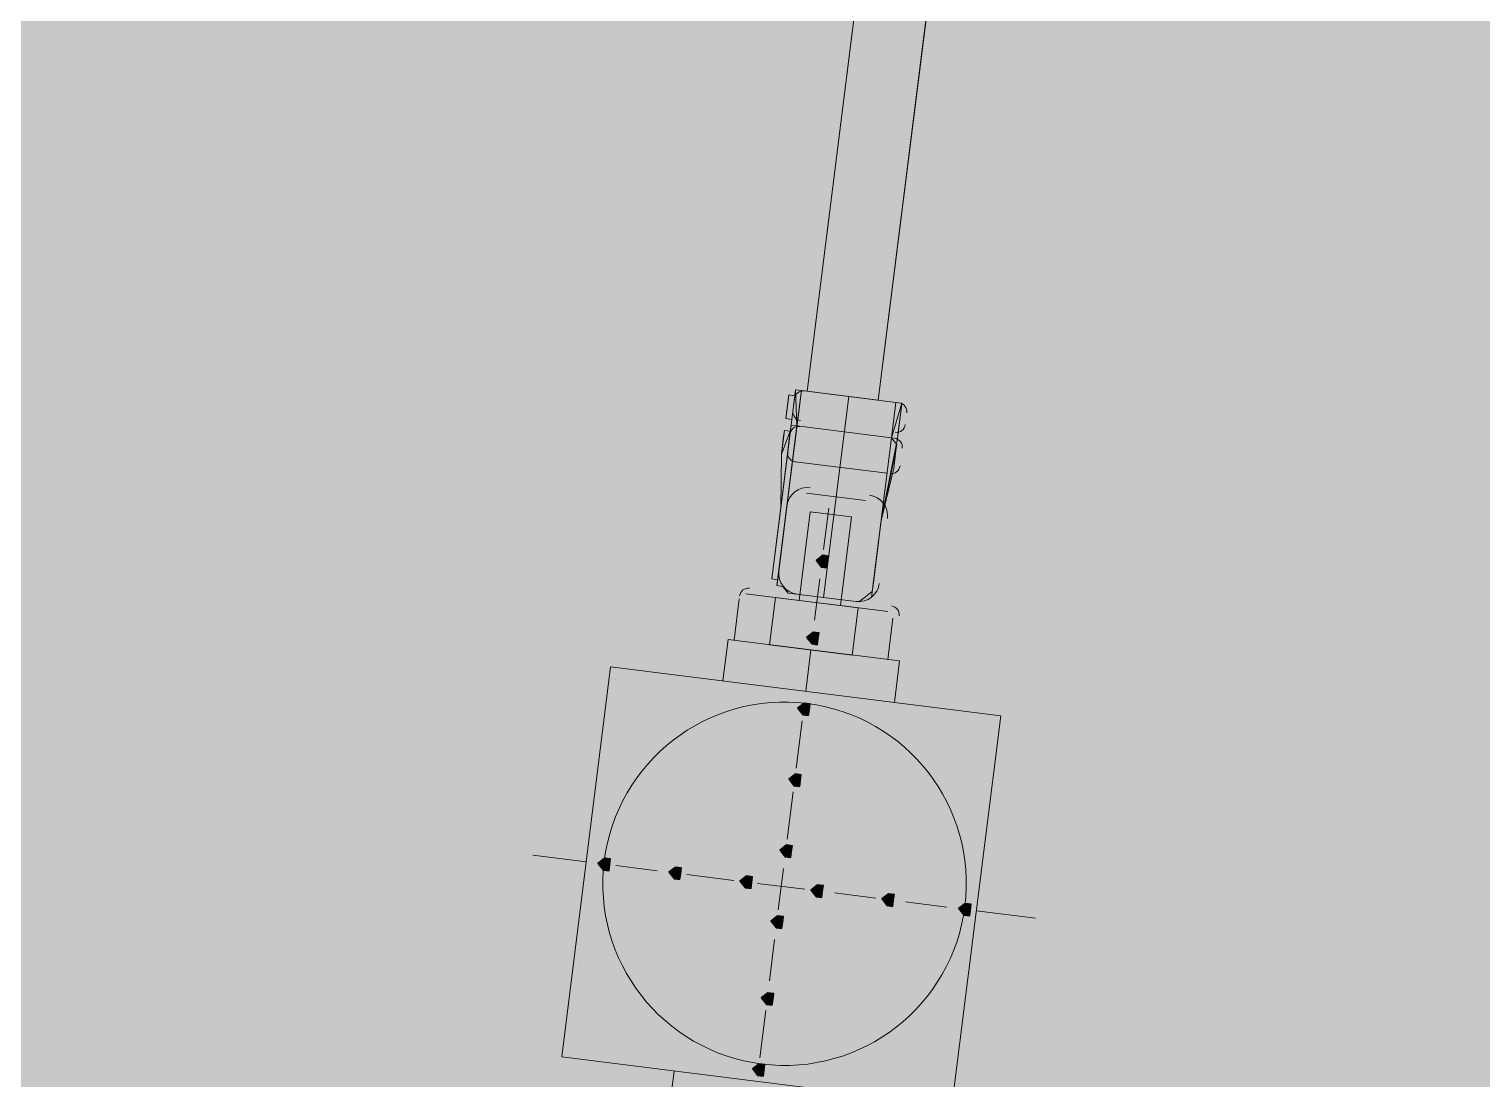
# Model space of a CAD drawing. Header units: metres. Extents: x -4 to 509425, y 7549 to 4732445.
# Drawn here: x 476033.661 to 476035.725, y 4719731.764 to 4719733.256 of the extents above; entities that cross this region are included whole.
import ezdxf

# ---------------------------------------------------------------- set-up
doc = ezdxf.new("R2010")
doc.units = ezdxf.units.M
doc.header["$LTSCALE"] = 0.01
doc.header["$MEASUREMENT"] = 0
doc.layers.get('0').update_dxf_attribs({"lineweight": 0})
doc.layers.add('_SUBESTACIÓN', color=1, linetype='Continuous')
doc.layers.add('SUBESTACION LA VID', color=253, linetype='Continuous')

# ---------------------------------------------------------------- blocks, each defined once
blk = doc.blocks.new('A$Cfff6051d')
at = {"layer": 'SUBESTACION LA VID', "transparency": 33554687}
h = blk.add_hatch(color=256, dxfattribs=at)
h.dxf.hatch_style = 2
h.paths.add_polyline_path([(476034.7957, 4719732.4987), (476034.7968, 4719732.5071), (476034.7884, 4719732.5082), (476034.7789, 4719732.5008), (476034.7863, 4719732.4914), (476034.7947, 4719732.4903)])
h = blk.add_hatch(color=256, dxfattribs=at)
h.dxf.hatch_style = 2
h.paths.add_polyline_path([(476034.782, 4719732.3895), (476034.7831, 4719732.3979), (476034.7747, 4719732.399), (476034.7652, 4719732.3916), (476034.7726, 4719732.3822), (476034.781, 4719732.3811)])
h = blk.add_hatch(color=256, dxfattribs=at)
h.dxf.hatch_style = 2
h.paths.add_polyline_path([(476034.7694, 4719732.2887), (476034.7705, 4719732.2971), (476034.7621, 4719732.2982), (476034.7526, 4719732.2908), (476034.7599, 4719732.2814), (476034.7683, 4719732.2803)])
h = blk.add_hatch(color=256, dxfattribs=at)
h.dxf.hatch_style = 2
h.paths.add_polyline_path([(476034.7568, 4719732.1879), (476034.7578, 4719732.1963), (476034.7494, 4719732.1974), (476034.74, 4719732.19), (476034.7473, 4719732.1806), (476034.7557, 4719732.1795)])
h = blk.add_hatch(color=256, dxfattribs=at)
h.dxf.hatch_style = 2
h.paths.add_polyline_path([(476034.7441, 4719732.0871), (476034.7452, 4719732.0955), (476034.7368, 4719732.0966), (476034.7273, 4719732.0892), (476034.7347, 4719732.0798), (476034.7431, 4719732.0787)])
h = blk.add_hatch(color=256, dxfattribs=at)
h.dxf.hatch_style = 2
h.paths.add_polyline_path([(476034.4858, 4719732.0683), (476034.4868, 4719732.0767), (476034.4784, 4719732.0777), (476034.469, 4719732.0704), (476034.4763, 4719732.0609), (476034.4847, 4719732.0599)])
h = blk.add_hatch(color=256, dxfattribs=at)
h.dxf.hatch_style = 2
h.paths.add_polyline_path([(476034.5866, 4719732.0557), (476034.5876, 4719732.0641), (476034.5792, 4719732.0651), (476034.5698, 4719732.0578), (476034.5771, 4719732.0483), (476034.5855, 4719732.0473)])
h = blk.add_hatch(color=256, dxfattribs=at)
h.dxf.hatch_style = 2
h.paths.add_polyline_path([(476034.6874, 4719732.043), (476034.6885, 4719732.0514), (476034.6801, 4719732.0525), (476034.6706, 4719732.0451), (476034.678, 4719732.0357), (476034.6864, 4719732.0346)])
h = blk.add_hatch(color=256, dxfattribs=at)
h.dxf.hatch_style = 2
h.paths.add_polyline_path([(476034.7882, 4719732.0304), (476034.7893, 4719732.0388), (476034.7809, 4719732.0398), (476034.7714, 4719732.0325), (476034.7788, 4719732.023), (476034.7872, 4719732.022)])
h = blk.add_hatch(color=256, dxfattribs=at)
h.dxf.hatch_style = 2
h.paths.add_polyline_path([(476034.889, 4719732.0177), (476034.8901, 4719732.0261), (476034.8817, 4719732.0272), (476034.8722, 4719732.0198), (476034.8796, 4719732.0104), (476034.888, 4719732.0093)])
h = blk.add_hatch(color=256, dxfattribs=at)
h.dxf.hatch_style = 2
h.paths.add_polyline_path([(476034.9982, 4719732.0041), (476034.9993, 4719732.0125), (476034.9909, 4719732.0135), (476034.9814, 4719732.0062), (476034.9888, 4719731.9967), (476034.9972, 4719731.9957)])
h = blk.add_hatch(color=256, dxfattribs=at)
h.dxf.hatch_style = 2
h.paths.add_polyline_path([(476034.7315, 4719731.9863), (476034.7325, 4719731.9947), (476034.7241, 4719731.9958), (476034.7147, 4719731.9884), (476034.722, 4719731.979), (476034.7304, 4719731.9779)])
h = blk.add_hatch(color=256, dxfattribs=at)
h.dxf.hatch_style = 2
h.paths.add_polyline_path([(476034.7178, 4719731.8771), (476034.7188, 4719731.8855), (476034.7104, 4719731.8865), (476034.701, 4719731.8792), (476034.7083, 4719731.8697), (476034.7167, 4719731.8687)])
h = blk.add_hatch(color=256, dxfattribs=at)
h.dxf.hatch_style = 2
h.paths.add_polyline_path([(476034.7052, 4719731.7763), (476034.7062, 4719731.7847), (476034.6978, 4719731.7857), (476034.6884, 4719731.7784), (476034.6957, 4719731.7689), (476034.7041, 4719731.7679)])
at = {"layer": 'SUBESTACION LA VID', "lineweight": 15}
for p, q in [((476034.7664, 4719732.7413), (476035.4373, 4719738.0923)), ((476034.8672, 4719732.7287), (476035.5381, 4719738.0797)), ((476034.758, 4719732.7424), (476034.8924, 4719732.7255)), ((476034.737, 4719732.7109), (476034.7391, 4719732.7277)), ((476034.8987, 4719732.7077), (476034.8966, 4719732.6909)), ((476034.7517, 4719732.692), (476034.8861, 4719732.6751)), ((476034.8861, 4719732.6751), (476034.7517, 4719732.692)), ((476034.7296, 4719732.6521), (476034.7328, 4719732.6773)), ((476034.7286, 4719732.5754), (476034.7296, 4719732.6521)), ((476034.8798, 4719732.6247), (476034.7454, 4719732.6415)), ((476034.8924, 4719732.6572), (476034.8892, 4719732.632)), ((476034.8714, 4719732.5575), (476034.8892, 4719732.632)), ((476034.7653, 4719732.5964), (476034.8493, 4719732.5859)), ((476034.717, 4719732.483), (476034.7286, 4719732.5754)), ((476034.7968, 4719732.5754), (476034.7894, 4719732.5166)), ((476034.8714, 4719732.5575), (476034.8598, 4719732.4651)), ((476034.7842, 4719732.4746), (476034.7768, 4719732.4158)), ((476034.6791, 4719732.4536), (476034.7548, 4719732.4441)), ((476034.8314, 4719732.4431), (476034.7474, 4719732.4536)), ((476034.6623, 4719732.3875), (476034.6697, 4719732.4463)), ((476034.7548, 4719732.4441), (476034.8136, 4719732.4368)), ((476034.8136, 4719732.4368), (476034.8808, 4719732.4283)), ((476034.8807, 4719732.3601), (476034.8881, 4719732.4189)), ((476034.6465, 4719732.3297), (476034.6539, 4719732.3885)), ((476034.6539, 4719732.3885), (476034.8975, 4719732.358)), ((476034.7715, 4719732.3738), (476034.7642, 4719732.315)), ((476034.8902, 4719732.2992), (476034.8975, 4719732.358)), ((476034.4932, 4719732.3319), (476034.4932, 4719732.3319)), ((476034.6276, 4719732.315), (476034.6276, 4719732.315)), ((476034.7621, 4719732.2982), (476034.7621, 4719732.2982)), ((476034.7589, 4719732.273), (476034.7505, 4719732.2058)), ((476034.9049, 4719732.2803), (476034.9049, 4719732.2803)), ((476035.0309, 4719732.2645), (476035.0309, 4719732.2645)), ((476034.4774, 4719732.2059), (476034.4774, 4719732.2059)), ((476034.7463, 4719732.1722), (476034.7378, 4719732.105)), ((476035.0151, 4719732.1385), (476035.0151, 4719732.1385)), ((476034.4522, 4719732.0725), (476034.3766, 4719732.082)), ((476034.4606, 4719732.0715), (476034.4606, 4719732.0715)), ((476034.553, 4719732.0599), (476034.4942, 4719732.0672)), ((476034.7326, 4719732.063), (476034.7252, 4719732.0042)), ((476034.6622, 4719732.0462), (476034.595, 4719732.0546)), ((476034.763, 4719732.0335), (476034.6958, 4719732.042)), ((476034.8638, 4719732.0209), (476034.805, 4719732.0283)), ((476034.9646, 4719732.0083), (476034.9058, 4719732.0156)), ((476034.9982, 4719732.0041), (476034.9982, 4719732.0041)), ((476035.0906, 4719731.9925), (476035.0066, 4719732.003)), ((476034.7199, 4719731.9622), (476034.7126, 4719731.9033)), ((476034.4427, 4719731.9286), (476034.4427, 4719731.9286)), ((476034.7073, 4719731.8613), (476034.6989, 4719731.7941)), ((476034.9803, 4719731.8612), (476034.9803, 4719731.8612)), ((476034.4269, 4719731.8026), (476034.4269, 4719731.8026)), ((476034.5613, 4719731.7858), (476034.5613, 4719731.7858)), ((476034.577, 4719731.7753), (476034.5686, 4719731.7081)), ((476034.6957, 4719731.7689), (476034.6957, 4719731.7689))]:
    blk.add_line(p, q, dxfattribs=at)
at = {"layer": 'SUBESTACION LA VID', "lineweight": 0}
for p, q in [((476034.7433, 4719732.693), (476034.7496, 4719732.7434)), ((476034.7664, 4719732.7413), (476034.8672, 4719732.7287)), ((476034.7359, 4719732.7025), (476034.7391, 4719732.7277)), ((476034.8955, 4719732.6825), (476034.8998, 4719732.7161)), ((476034.7296, 4719732.6521), (476034.7338, 4719732.6857)), ((476034.7296, 4719732.6521), (476034.7338, 4719732.6857)), ((476034.7296, 4719732.6521), (476034.7422, 4719732.6846)), ((476034.7296, 4719732.6521), (476034.7422, 4719732.6846)), ((476034.7296, 4719732.6521), (476034.7328, 4719732.6773)), ((476034.8714, 4719732.5575), (476034.8934, 4719732.6656)), ((476034.8714, 4719732.5575), (476034.8934, 4719732.6656)), ((476034.8714, 4719732.5575), (476034.8934, 4719732.6656)), ((476034.8714, 4719732.5575), (476034.8934, 4719732.6656))]:
    blk.add_line(p, q, dxfattribs=at)
at = {"layer": 'SUBESTACION LA VID', "lineweight": 15}
for points in [[(476034.7664, 4719732.7413), (476034.8672, 4719732.7287), (476035.5381, 4719738.0797), (476035.4373, 4719738.0923), (476034.7664, 4719732.7413)], [(476034.717, 4719732.483), (476034.7159, 4719732.4746), (476034.7243, 4719732.4735), (476034.7233, 4719732.4651), (476034.7317, 4719732.4641), (476034.739, 4719732.4546), (476034.7474, 4719732.4536), (476034.7894, 4719732.4483), (476034.8252, 4719732.7339), (476034.758, 4719732.7424), (476034.7496, 4719732.7434), (476034.7486, 4719732.735), (476034.7402, 4719732.7361), (476034.7391, 4719732.7277), (476034.737, 4719732.7109), (476034.7359, 4719732.7025), (476034.7443, 4719732.7014), (476034.7433, 4719732.693), (476034.7517, 4719732.692), (476034.7433, 4719732.693), (476034.7422, 4719732.6846), (476034.7338, 4719732.6857), (476034.7328, 4719732.6773), (476034.7296, 4719732.6521), (476034.7286, 4719732.5754), (476034.717, 4719732.483)], [(476034.8598, 4719732.4651), (476034.8587, 4719732.4567), (476034.8493, 4719732.4493), (476034.8398, 4719732.442), (476034.8314, 4719732.4431), (476034.7894, 4719732.4483), (476034.8252, 4719732.7339), (476034.8924, 4719732.7255), (476034.9008, 4719732.7245), (476034.8998, 4719732.7161), (476034.8987, 4719732.7077), (476034.8966, 4719732.6909), (476034.8955, 4719732.6825), (476034.8945, 4719732.6741), (476034.8861, 4719732.6751), (476034.8934, 4719732.6656), (476034.8924, 4719732.6572), (476034.8892, 4719732.632), (476034.8714, 4719732.5575), (476034.8598, 4719732.4651)], [(476034.7548, 4719732.4441), (476034.7706, 4719732.5701), (476034.8294, 4719732.5628), (476034.8136, 4719732.4368)], [(476034.7212, 4719732.4483), (476034.7127, 4719732.3811), (476034.8303, 4719732.3664), (476034.8388, 4719732.4336), (476034.7212, 4719732.4483)], [(476034.9719, 4719731.7258), (476035.0414, 4719732.2802), (476034.4869, 4719732.3497), (476034.4174, 4719731.7953), (476034.9719, 4719731.7258)]]:
    blk.add_lwpolyline(points, dxfattribs=at)
at = {"layer": 'SUBESTACION LA VID', "lineweight": 0}
for points in [[(476034.7496, 4719732.7434), (476034.7517, 4719732.692), (476034.758, 4719732.7424), (476034.7233, 4719732.4651), (476034.7517, 4719732.692)], [(476034.7422, 4719732.6846), (476034.7286, 4719732.5754), (476034.7433, 4719732.693), (476034.7496, 4719732.7434)], [(476034.7433, 4719732.693), (476034.7496, 4719732.7434), (476034.7433, 4719732.693), (476034.7496, 4719732.7434)], [(476034.7359, 4719732.7025), (476034.7402, 4719732.7361), (476034.7359, 4719732.7025), (476034.7402, 4719732.7361)], [(476034.7359, 4719732.7025), (476034.7402, 4719732.7361), (476034.7359, 4719732.7025)], [(476034.737, 4719732.7109), (476034.7391, 4719732.7277), (476034.7359, 4719732.7025)], [(476034.7443, 4719732.7014), (476034.7486, 4719732.735), (476034.7433, 4719732.693)], [(476034.7433, 4719732.693), (476034.7486, 4719732.735), (476034.7433, 4719732.693)], [(476034.8577, 4719732.4483), (476034.8861, 4719732.6751), (476034.8924, 4719732.7255)], [(476034.8587, 4719732.4567), (476034.8861, 4719732.6751), (476034.8924, 4719732.7255)], [(476034.8587, 4719732.4567), (476034.8861, 4719732.6751), (476034.8924, 4719732.7255)], [(476034.8714, 4719732.5575), (476034.8945, 4719732.6741), (476034.9008, 4719732.7245), (476034.8945, 4719732.6741)], [(476034.8861, 4719732.6751), (476034.8924, 4719732.7255), (476034.8861, 4719732.6751), (476034.9008, 4719732.7245)], [(476034.8945, 4719732.6741), (476034.8998, 4719732.7161), (476034.8945, 4719732.6741)], [(476034.8945, 4719732.6741), (476034.8998, 4719732.7161), (476034.8955, 4719732.6825)], [(476034.8955, 4719732.6825), (476034.8998, 4719732.7161), (476034.8955, 4719732.6825), (476034.8998, 4719732.7161)], [(476034.8955, 4719732.6825), (476034.8998, 4719732.7161), (476034.8955, 4719732.6825)], [(476034.8955, 4719732.6825), (476034.8987, 4719732.7077), (476034.8955, 4719732.6825)], [(476034.7433, 4719732.693), (476034.7159, 4719732.4746), (476034.7286, 4719732.5754)], [(476034.7243, 4719732.4735), (476034.7517, 4719732.692), (476034.7243, 4719732.4735)], [(476034.7296, 4719732.6521), (476034.7328, 4719732.6773), (476034.7296, 4719732.6521)], [(476034.7296, 4719732.6521), (476034.7328, 4719732.6773), (476034.7296, 4719732.6521)], [(476034.8587, 4719732.4567), (476034.8861, 4719732.6751), (476034.8587, 4719732.4567), (476034.8714, 4719732.5575)], [(476034.8714, 4719732.5575), (476034.8924, 4719732.6572), (476034.8892, 4719732.632)], [(476034.8892, 4719732.632), (476034.8924, 4719732.6572), (476034.8892, 4719732.632)], [(476034.8892, 4719732.632), (476034.8924, 4719732.6572), (476034.8892, 4719732.632)]]:
    blk.add_lwpolyline(points, dxfattribs=at)
at = {"layer": 'SUBESTACION LA VID'}
for points in [[(476034.7957, 4719732.4987), (476034.7968, 4719732.5071), (476034.7884, 4719732.5082), (476034.7789, 4719732.5008), (476034.7863, 4719732.4914), (476034.7947, 4719732.4903)], [(476034.782, 4719732.3895), (476034.7831, 4719732.3979), (476034.7747, 4719732.399), (476034.7652, 4719732.3916), (476034.7726, 4719732.3822), (476034.781, 4719732.3811)], [(476034.7694, 4719732.2887), (476034.7705, 4719732.2971), (476034.7621, 4719732.2982), (476034.7526, 4719732.2908), (476034.7599, 4719732.2814), (476034.7683, 4719732.2803)], [(476034.7568, 4719732.1879), (476034.7578, 4719732.1963), (476034.7494, 4719732.1974), (476034.74, 4719732.19), (476034.7473, 4719732.1806), (476034.7557, 4719732.1795)], [(476034.7441, 4719732.0871), (476034.7452, 4719732.0955), (476034.7368, 4719732.0966), (476034.7273, 4719732.0892), (476034.7347, 4719732.0798), (476034.7431, 4719732.0787)], [(476034.4858, 4719732.0683), (476034.4868, 4719732.0767), (476034.4784, 4719732.0777), (476034.469, 4719732.0704), (476034.4763, 4719732.0609), (476034.4847, 4719732.0599)], [(476034.5866, 4719732.0557), (476034.5876, 4719732.0641), (476034.5792, 4719732.0651), (476034.5698, 4719732.0578), (476034.5771, 4719732.0483), (476034.5855, 4719732.0473)], [(476034.6874, 4719732.043), (476034.6885, 4719732.0514), (476034.6801, 4719732.0525), (476034.6706, 4719732.0451), (476034.678, 4719732.0357), (476034.6864, 4719732.0346)], [(476034.7882, 4719732.0304), (476034.7893, 4719732.0388), (476034.7809, 4719732.0398), (476034.7714, 4719732.0325), (476034.7788, 4719732.023), (476034.7872, 4719732.022)], [(476034.889, 4719732.0177), (476034.8901, 4719732.0261), (476034.8817, 4719732.0272), (476034.8722, 4719732.0198), (476034.8796, 4719732.0104), (476034.888, 4719732.0093)], [(476034.9982, 4719732.0041), (476034.9993, 4719732.0125), (476034.9909, 4719732.0135), (476034.9814, 4719732.0062), (476034.9888, 4719731.9967), (476034.9972, 4719731.9957)], [(476034.7315, 4719731.9863), (476034.7325, 4719731.9947), (476034.7241, 4719731.9958), (476034.7147, 4719731.9884), (476034.722, 4719731.979), (476034.7304, 4719731.9779)], [(476034.7178, 4719731.8771), (476034.7188, 4719731.8855), (476034.7104, 4719731.8865), (476034.701, 4719731.8792), (476034.7083, 4719731.8697), (476034.7167, 4719731.8687)], [(476034.7052, 4719731.7763), (476034.7062, 4719731.7847), (476034.6978, 4719731.7857), (476034.6884, 4719731.7784), (476034.6957, 4719731.7689), (476034.7041, 4719731.7679)]]:
    blk.add_lwpolyline(points, close=True, dxfattribs=at)
at = {"layer": 'SUBESTACION LA VID', "lineweight": 0}
for points in [[(476034.7957, 4719732.4987), (476034.7968, 4719732.5071), (476034.7884, 4719732.5082), (476034.7789, 4719732.5008), (476034.7863, 4719732.4914), (476034.7947, 4719732.4903)], [(476034.782, 4719732.3895), (476034.7831, 4719732.3979), (476034.7747, 4719732.399), (476034.7652, 4719732.3916), (476034.7726, 4719732.3822), (476034.781, 4719732.3811)], [(476034.7694, 4719732.2887), (476034.7705, 4719732.2971), (476034.7621, 4719732.2982), (476034.7526, 4719732.2908), (476034.7599, 4719732.2814), (476034.7683, 4719732.2803)], [(476034.7568, 4719732.1879), (476034.7578, 4719732.1963), (476034.7494, 4719732.1974), (476034.74, 4719732.19), (476034.7473, 4719732.1806), (476034.7557, 4719732.1795)], [(476034.7441, 4719732.0871), (476034.7452, 4719732.0955), (476034.7368, 4719732.0966), (476034.7273, 4719732.0892), (476034.7347, 4719732.0798), (476034.7431, 4719732.0787)], [(476034.4858, 4719732.0683), (476034.4868, 4719732.0767), (476034.4784, 4719732.0777), (476034.469, 4719732.0704), (476034.4763, 4719732.0609), (476034.4847, 4719732.0599)], [(476034.5866, 4719732.0557), (476034.5876, 4719732.0641), (476034.5792, 4719732.0651), (476034.5698, 4719732.0578), (476034.5771, 4719732.0483), (476034.5855, 4719732.0473)], [(476034.6874, 4719732.043), (476034.6885, 4719732.0514), (476034.6801, 4719732.0525), (476034.6706, 4719732.0451), (476034.678, 4719732.0357), (476034.6864, 4719732.0346)], [(476034.7882, 4719732.0304), (476034.7893, 4719732.0388), (476034.7809, 4719732.0398), (476034.7714, 4719732.0325), (476034.7788, 4719732.023), (476034.7872, 4719732.022)], [(476034.889, 4719732.0177), (476034.8901, 4719732.0261), (476034.8817, 4719732.0272), (476034.8722, 4719732.0198), (476034.8796, 4719732.0104), (476034.888, 4719732.0093)], [(476034.9982, 4719732.0041), (476034.9993, 4719732.0125), (476034.9909, 4719732.0135), (476034.9814, 4719732.0062), (476034.9888, 4719731.9967), (476034.9972, 4719731.9957)], [(476034.7315, 4719731.9863), (476034.7325, 4719731.9947), (476034.7241, 4719731.9958), (476034.7147, 4719731.9884), (476034.722, 4719731.979), (476034.7304, 4719731.9779)], [(476034.7178, 4719731.8771), (476034.7188, 4719731.8855), (476034.7104, 4719731.8865), (476034.701, 4719731.8792), (476034.7083, 4719731.8697), (476034.7167, 4719731.8687)], [(476034.7052, 4719731.7763), (476034.7062, 4719731.7847), (476034.6978, 4719731.7857), (476034.6884, 4719731.7784), (476034.6957, 4719731.7689), (476034.7041, 4719731.7679)]]:
    blk.add_lwpolyline(points, close=True, dxfattribs=at)
at = {"layer": 'SUBESTACION LA VID', "lineweight": 15}
for points in [[(476034.7622, 4719732.7418), (476034.7552, 4719732.7427), (476034.7489, 4719732.7378), (476034.748, 4719732.7308)], [(476034.9076, 4719732.7108), (476034.9085, 4719732.7178), (476034.9036, 4719732.7241), (476034.8966, 4719732.725)], [(476034.7459, 4719732.714), (476034.7451, 4719732.707), (476034.75, 4719732.7007), (476034.7569, 4719732.6998)], [(476034.7559, 4719732.6914), (476034.7489, 4719732.6923), (476034.7426, 4719732.6874), (476034.7417, 4719732.6804)], [(476034.8914, 4719732.683), (476034.8983, 4719732.6821), (476034.9047, 4719732.687), (476034.9055, 4719732.694)], [(476034.9013, 4719732.6604), (476034.9022, 4719732.6674), (476034.8973, 4719732.6737), (476034.8903, 4719732.6746)], [(476034.7386, 4719732.6552), (476034.7377, 4719732.6482), (476034.7426, 4719732.6419), (476034.7496, 4719732.641)], [(476034.884, 4719732.6242), (476034.8909, 4719732.6233), (476034.8973, 4719732.6282), (476034.8982, 4719732.6352)], [(476034.7706, 4719732.6043), (476034.7543, 4719732.6063), (476034.7395, 4719732.5948), (476034.7375, 4719732.5785)], [(476034.8803, 4719732.5606), (476034.8823, 4719732.5769), (476034.8708, 4719732.5917), (476034.8546, 4719732.5937)], [(476034.7259, 4719732.4861), (476034.7239, 4719732.4699), (476034.7354, 4719732.4551), (476034.7516, 4719732.4531)], [(476034.6844, 4719732.4615), (476034.6774, 4719732.4624), (476034.6711, 4719732.4574), (476034.6702, 4719732.4505)], [(476034.8356, 4719732.4425), (476034.8518, 4719732.4405), (476034.8667, 4719732.452), (476034.8687, 4719732.4682)], [(476034.897, 4719732.422), (476034.8979, 4719732.429), (476034.893, 4719732.4353), (476034.886, 4719732.4362)]]:
    blk.add_open_spline(points, degree=3, dxfattribs=at)
blk.add_open_spline([(476034.702, 4719731.7852), (476034.8435, 4719731.7675), (476034.9726, 4719731.8678), (476034.9903, 4719732.0093), (476035.0081, 4719732.1508), (476034.9077, 4719732.2799), (476034.7662, 4719732.2976), (476034.6247, 4719732.3154), (476034.4957, 4719732.215), (476034.4779, 4719732.0735), (476034.4602, 4719731.932), (476034.5605, 4719731.803), (476034.702, 4719731.7852)], degree=3, knots=[0, 0, 0, 0, 1, 1, 1, 2, 2, 2, 3, 3, 3, 4, 4, 4, 4], dxfattribs=at)

msp = doc.modelspace()

# ---------------------------------------------------------------- hatches: boundary and pattern name
at = {"layer": '_SUBESTACIÓN', "transparency": 33554559}
h = msp.add_hatch(color=1, dxfattribs=at)
h.dxf.hatch_style = 1
h.paths.add_polyline_path([(475968.6399, 4719805.825), (476089.9386, 4719790.615), (476078.1686, 4719696.74), (475956.8686, 4719711.9502)])

# ---------------------------------------------------------------- block references
at = {"linetype": 'Continuous'}
msp.add_blockref('A$Cfff6051d', (0, 0), dxfattribs=at)

doc.saveas('drawing.dxf')
